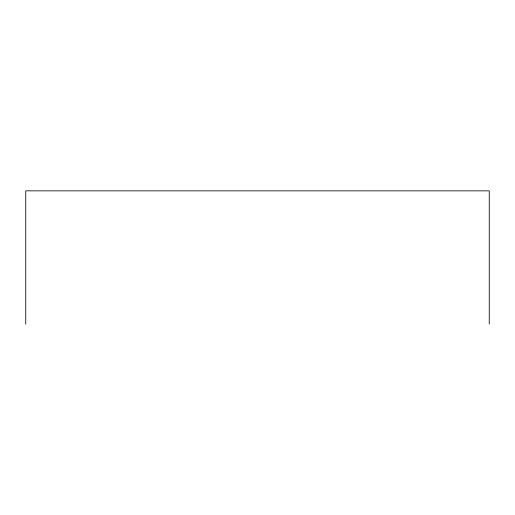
<?xml version="1.0" encoding="UTF-8"?>
<svg xmlns="http://www.w3.org/2000/svg" width="515" height="515" viewBox="0 0 515 515"><rect width="100%" height="100%" fill="white"/><g stroke="black" fill="none" stroke-linecap="round" stroke-linejoin="round"><path stroke-width="0.77" d="M489.25 324.141L489.25 190.859L25.75 190.859L25.75 324.141"/></g></svg>
